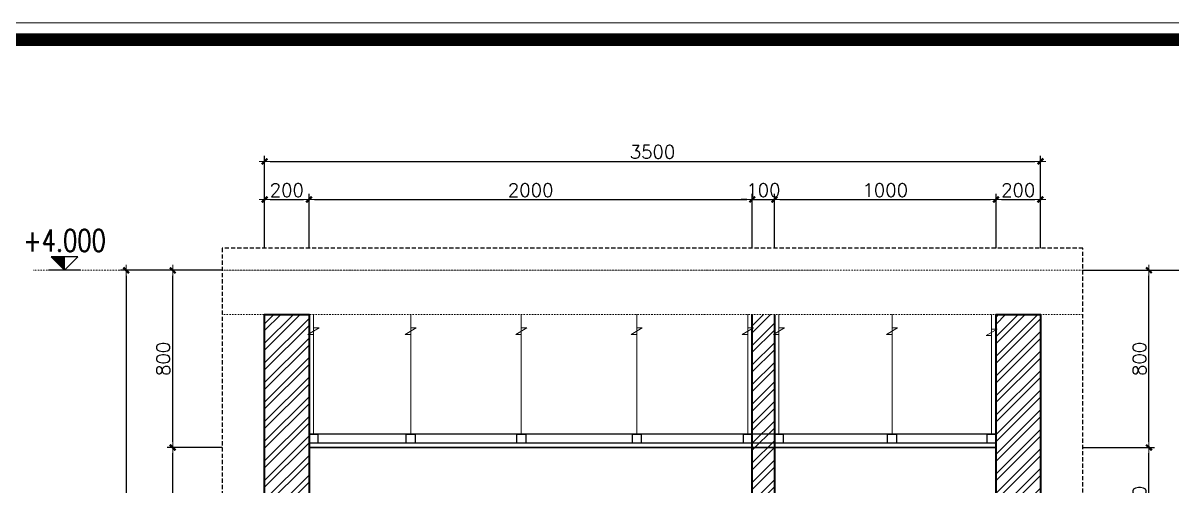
# Model space of a CAD drawing. Header units: millimetres. Extents: x 615730 to 2792744, y 139412 to 597571.
# Drawn here: x 1463321 to 1484059, y 273459 to 281821 of the extents above; entities that cross this region are included whole.
import ezdxf
from ezdxf.enums import TextEntityAlignment as Align

# ---------------------------------------------------------------- set-up
doc = ezdxf.new("R2010")
doc.units = ezdxf.units.MM
doc.header["$MEASUREMENT"] = 0
doc.header["$PDMODE"] = 34
doc.linetypes.add('DASHDOT', pattern=[1, 0.5, -0.25, 0, -0.25])
doc.linetypes.add('HIDDEN', pattern=[0.375, 0.25, -0.125])
doc.layers.get('0').update_dxf_attribs({"lineweight": 5})
for name, color, linetype in [('8', 8, 'Continuous'), ('DUT', 250, 'HIDDEN'), ('H', 252, 'Continuous'), ('TEXT', 2, 'Continuous'), ('THAY1', 7, 'Continuous'), ('thaydam', 42, 'Continuous')]:
    doc.layers.add(name, color=color, linetype=linetype)
for name, color, linetype, lineweight in [('NETNGOAITUONG', 1, 'Continuous', 40), ('thay', 7, 'Continuous', 15), ('TIM TRUC', 149, 'DASHDOT', 9), ('TUONG', 6, 'Continuous', 35), ('VLIEU', 250, 'Continuous', 9)]:
    doc.layers.add(name, color=color, linetype=linetype, lineweight=lineweight)
doc.styles.add('DIM', font='txt.shx', dxfattribs={"height": 120})
doc.styles.add('romans', font='romans.shx', dxfattribs={"height": 240})
doc.dimstyles.new('1-50', dxfattribs={"dimtxt": 200, "dimasz": 100, "dimexe": 100, "dimexo": 0, "dimgap": 50, "dimtad": 1, "dimdec": 0, "dimlfac": 0.25, "dimzin": 0, "dimdsep": 46, "dimtxsty": 'romans', "dimblk": ']', "dimcen": 0, "dimdle": 100, "dimclrd": 148, "dimclre": 148, "dimclrt": 2, "dimadec": 0, "dimazin": 0, "dimtfac": 1.111111, "dimtdec": 0, "dimtix": 1, "dimtmove": 2, "dimatfit": 3, "dimldrblk": ']', "dimfxl": 200, "dimtolj": 1, "dimtzin": 0, "dimarcsym": 0})
pattern_1 = [(45, (600767.42, -1630.14), (-176.776695, 176.776695), []), (45, (600767.42, -1505.14), (-176.776695, 176.776695), [])]

# ---------------------------------------------------------------- blocks, each defined once
blk = doc.blocks.new(']')
for p, q in [((1, 0), (-1, 0)), ((0, 1), (0, -1))]:
    blk.add_line(p, q)
at = {"color": 9, "const_width": 0.4}
blk.add_lwpolyline([(-0.51, -0.51), (0.51, 0.51)], dxfattribs=at)
blk = doc.blocks.new('*D2864')
at = {"layer": 'DEFPOINTS', "color": 0, "ltscale": 10, "transparency": 16777216}
for p in [(1482452, 274155), (1483643, 274155), (1482452, 272155)]:
    blk.add_point(p, dxfattribs=at)
at = {"layer": 'VLIEU', "color": 148, "lineweight": -2, "ltscale": 10, "transparency": 16777216}
for p, q in [((1482452, 274155), (1483743, 274155)), ((1483643, 272255), (1483643, 274055)), ((1482452, 272155), (1483743, 272155))]:
    blk.add_line(p, q, dxfattribs=at)
at = {"layer": 'VLIEU', "color": 148, "lineweight": -2, "ltscale": 10, "transparency": 16777216, "xscale": 100, "yscale": 100, "zscale": 100}
for p, rotation in [((1483643, 274155), 90), ((1483643, 272155), 270)]:
    blk.add_blockref(']', p, dxfattribs=dict(at, rotation=rotation))
at = {"layer": 'VLIEU', "color": 2, "ltscale": 10, "transparency": 16777216, "insert": (1483473, 273155), "char_height": 240, "attachment_point": 5, "rotation": 90, "style": 'romans'}
blk.add_mtext('\\A1;500', dxfattribs=at)
blk = doc.blocks.new('*D2865')
at = {"layer": 'DEFPOINTS', "color": 0, "ltscale": 10, "transparency": 16777216}
for p in [(1482452, 277355), (1483643, 277355), (1482452, 274155)]:
    blk.add_point(p, dxfattribs=at)
at = {"layer": 'VLIEU', "color": 148, "lineweight": -2, "ltscale": 10, "transparency": 16777216}
for p, q in [((1482452, 277355), (1483743, 277355)), ((1483643, 274255), (1483643, 277255)), ((1482452, 274155), (1483743, 274155))]:
    blk.add_line(p, q, dxfattribs=at)
at = {"layer": 'VLIEU', "color": 148, "lineweight": -2, "ltscale": 10, "transparency": 16777216, "xscale": 100, "yscale": 100, "zscale": 100}
for p, rotation in [((1483643, 277355), 90), ((1483643, 274155), 270)]:
    blk.add_blockref(']', p, dxfattribs=dict(at, rotation=rotation))
at = {"layer": 'VLIEU', "color": 2, "ltscale": 10, "transparency": 16777216, "insert": (1483473, 275755), "char_height": 240, "attachment_point": 5, "rotation": 90, "style": 'romans'}
blk.add_mtext('\\A1;800', dxfattribs=at)
blk = doc.blocks.new('*D2866')
at = {"layer": 'DEFPOINTS', "color": 0, "ltscale": 10, "transparency": 16777216}
for p in [(1482452, 277355), (1484611, 277355), (1482452, 261355)]:
    blk.add_point(p, dxfattribs=at)
at = {"layer": 'VLIEU', "color": 148, "lineweight": -2, "ltscale": 10, "transparency": 16777216}
for p, q in [((1482452, 277355), (1484711, 277355)), ((1484611, 261455), (1484611, 277255)), ((1482452, 261355), (1484711, 261355))]:
    blk.add_line(p, q, dxfattribs=at)
at = {"layer": 'VLIEU', "color": 148, "lineweight": -2, "ltscale": 10, "transparency": 16777216, "xscale": 100, "yscale": 100, "zscale": 100}
for p, rotation in [((1484611, 277355), 90), ((1484611, 261355), 270)]:
    blk.add_blockref(']', p, dxfattribs=dict(at, rotation=rotation))
at = {"layer": 'VLIEU', "color": 2, "ltscale": 10, "transparency": 16777216, "insert": (1484441, 269355), "char_height": 240, "attachment_point": 5, "rotation": 90, "style": 'romans'}
blk.add_mtext('\\A1;4000', dxfattribs=at)
blk = doc.blocks.new('*D2868')
at = {"layer": 'DEFPOINTS', "color": 0, "ltscale": 10, "transparency": 16777216}
for p in [(1466024, 274155), (1466917, 274155), (1466917, 261355)]:
    blk.add_point(p, dxfattribs=at)
at = {"layer": 'VLIEU', "color": 148, "lineweight": -2, "ltscale": 10, "transparency": 16777216}
for p, q in [((1466917, 274155), (1465924, 274155)), ((1466024, 261455), (1466024, 274055)), ((1466917, 261355), (1465924, 261355))]:
    blk.add_line(p, q, dxfattribs=at)
at = {"layer": 'VLIEU', "color": 148, "lineweight": -2, "ltscale": 10, "transparency": 16777216, "xscale": 100, "yscale": 100, "zscale": 100}
for p, rotation in [((1466024, 274155), 90), ((1466024, 261355), 270)]:
    blk.add_blockref(']', p, dxfattribs=dict(at, rotation=rotation))
at = {"layer": 'VLIEU', "color": 2, "ltscale": 10, "transparency": 16777216, "insert": (1465854, 267755), "char_height": 240, "attachment_point": 5, "rotation": 90, "style": 'romans'}
blk.add_mtext('\\A1;3200', dxfattribs=at)
blk = doc.blocks.new('*D2869')
at = {"layer": 'DEFPOINTS', "color": 0, "ltscale": 10, "transparency": 16777216}
for p in [(1466024, 277355), (1466917, 277355), (1466917, 274155)]:
    blk.add_point(p, dxfattribs=at)
at = {"layer": 'VLIEU', "color": 148, "lineweight": -2, "ltscale": 10, "transparency": 16777216}
for p, q in [((1466917, 277355), (1465924, 277355)), ((1466024, 274255), (1466024, 277255)), ((1466917, 274155), (1465924, 274155))]:
    blk.add_line(p, q, dxfattribs=at)
at = {"layer": 'VLIEU', "color": 148, "lineweight": -2, "ltscale": 10, "transparency": 16777216, "xscale": 100, "yscale": 100, "zscale": 100}
for p, rotation in [((1466024, 277355), 90), ((1466024, 274155), 270)]:
    blk.add_blockref(']', p, dxfattribs=dict(at, rotation=rotation))
at = {"layer": 'VLIEU', "color": 2, "ltscale": 10, "transparency": 16777216, "insert": (1465854, 275755), "char_height": 240, "attachment_point": 5, "rotation": 90, "style": 'romans'}
blk.add_mtext('\\A1;800', dxfattribs=at)
blk = doc.blocks.new('Cao do mat dung')
at = {"layer": '8'}
blk.add_hatch(color=256, dxfattribs=at).paths.add_polyline_path([(125, 125), (0, 125), (0, 0)])
for p, q in [((0, 0), (0, 125)), ((-150, 0), (150, 0))]:
    blk.add_line(p, q)
blk.add_lwpolyline([(125, 125), (0, 0), (-125, 125)], close=True)
at = {"layer": 'TEXT', "style": 'DIM', "width": 0.75}
blk.add_attdef('%%P0.000', text='', height=180, dxfattribs=at).set_placement((0, 175), align=Align.CENTER)
blk = doc.blocks.new('*D2847')
at = {"layer": 'DEFPOINTS', "color": 0, "ltscale": 10, "transparency": 16777216}
for p in [(1466917, 277355), (1465184, 261355), (1466917, 261355)]:
    blk.add_point(p, dxfattribs=at)
at = {"layer": 'VLIEU', "color": 148, "lineweight": -2, "ltscale": 10, "transparency": 16777216}
for p, q in [((1466917, 277355), (1465084, 277355)), ((1465184, 277255), (1465184, 261455)), ((1466917, 261355), (1465084, 261355))]:
    blk.add_line(p, q, dxfattribs=at)
at = {"layer": 'VLIEU', "color": 148, "lineweight": -2, "ltscale": 10, "transparency": 16777216, "xscale": 100, "yscale": 100, "zscale": 100}
for p, rotation in [((1465184, 277355), 90), ((1465184, 261355), 270)]:
    blk.add_blockref(']', p, dxfattribs=dict(at, rotation=rotation))
at = {"layer": 'VLIEU', "color": 2, "ltscale": 10, "transparency": 16777216, "insert": (1465014, 269355), "char_height": 240, "attachment_point": 5, "rotation": 90, "style": 'romans'}
blk.add_mtext('\\A1;4000', dxfattribs=at)
blk = doc.blocks.new('*D2927')
at = {"layer": 'DEFPOINTS', "color": 0, "ltscale": 10, "transparency": 16777216}
for p in [(1468484, 278634), (1467683, 277755), (1468484, 277755)]:
    blk.add_point(p, dxfattribs=at)
at = {"layer": 'VLIEU', "color": 148, "lineweight": -2, "ltscale": 10, "transparency": 16777216}
for p, q in [((1467683, 277755), (1467683, 278734)), ((1468484, 277755), (1468484, 278734)), ((1467783, 278634), (1468384, 278634))]:
    blk.add_line(p, q, dxfattribs=at)
at = {"layer": 'VLIEU', "color": 148, "lineweight": -2, "ltscale": 10, "transparency": 16777216, "xscale": 100, "yscale": 100, "zscale": 100, "rotation": 180}
blk.add_blockref(']', (1467683, 278634), dxfattribs=at)
at = {"layer": 'VLIEU', "color": 148, "lineweight": -2, "ltscale": 10, "transparency": 16777216, "xscale": 100, "yscale": 100, "zscale": 100}
blk.add_blockref(']', (1468484, 278634), dxfattribs=at)
at = {"layer": 'VLIEU', "color": 2, "ltscale": 10, "transparency": 16777216, "insert": (1468083, 278804), "char_height": 240, "attachment_point": 5, "style": 'romans'}
blk.add_mtext('\\A1;200', dxfattribs=at)
blk = doc.blocks.new('*D2928')
at = {"layer": 'DEFPOINTS', "color": 0, "ltscale": 10, "transparency": 16777216}
for p in [(1476484, 278634), (1468484, 277755), (1476484, 277755)]:
    blk.add_point(p, dxfattribs=at)
at = {"layer": 'VLIEU', "color": 148, "lineweight": -2, "ltscale": 10, "transparency": 16777216}
for p, q in [((1468484, 277755), (1468484, 278734)), ((1476484, 277755), (1476484, 278734)), ((1468584, 278634), (1476384, 278634))]:
    blk.add_line(p, q, dxfattribs=at)
at = {"layer": 'VLIEU', "color": 148, "lineweight": -2, "ltscale": 10, "transparency": 16777216, "xscale": 100, "yscale": 100, "zscale": 100, "rotation": 180}
blk.add_blockref(']', (1468484, 278634), dxfattribs=at)
at = {"layer": 'VLIEU', "color": 148, "lineweight": -2, "ltscale": 10, "transparency": 16777216, "xscale": 100, "yscale": 100, "zscale": 100}
blk.add_blockref(']', (1476484, 278634), dxfattribs=at)
at = {"layer": 'VLIEU', "color": 2, "ltscale": 10, "transparency": 16777216, "insert": (1472484, 278804), "char_height": 240, "attachment_point": 5, "style": 'romans'}
blk.add_mtext('\\A1;2000', dxfattribs=at)
blk = doc.blocks.new('*D2929')
at = {"layer": 'DEFPOINTS', "color": 0, "ltscale": 10, "transparency": 16777216}
for p in [(1476884, 278634), (1476484, 277755), (1476884, 277755)]:
    blk.add_point(p, dxfattribs=at)
at = {"layer": 'VLIEU', "color": 148, "lineweight": -2, "ltscale": 10, "transparency": 16777216}
for p, q in [((1476484, 277755), (1476484, 278734)), ((1476884, 277755), (1476884, 278734)), ((1476384, 278634), (1476284, 278634)), ((1476484, 278634), (1476884, 278634)), ((1476984, 278634), (1477084, 278634))]:
    blk.add_line(p, q, dxfattribs=at)
at = {"layer": 'VLIEU', "color": 148, "lineweight": -2, "ltscale": 10, "transparency": 16777216, "xscale": 100, "yscale": 100, "zscale": 100}
blk.add_blockref(']', (1476484, 278634), dxfattribs=at)
at = {"layer": 'VLIEU', "color": 148, "lineweight": -2, "ltscale": 10, "transparency": 16777216, "xscale": 100, "yscale": 100, "zscale": 100, "rotation": 180}
blk.add_blockref(']', (1476884, 278634), dxfattribs=at)
at = {"layer": 'VLIEU', "color": 2, "ltscale": 10, "transparency": 16777216, "insert": (1476684, 278804), "char_height": 240, "attachment_point": 5, "style": 'romans'}
blk.add_mtext('\\A1;100', dxfattribs=at)
blk = doc.blocks.new('*D2930')
at = {"layer": 'DEFPOINTS', "color": 0, "ltscale": 10, "transparency": 16777216}
for p in [(1480884, 278634), (1476884, 277755), (1480884, 277755)]:
    blk.add_point(p, dxfattribs=at)
at = {"layer": 'VLIEU', "color": 148, "lineweight": -2, "ltscale": 10, "transparency": 16777216}
for p, q in [((1476884, 277755), (1476884, 278734)), ((1480884, 277755), (1480884, 278734)), ((1476984, 278634), (1480784, 278634))]:
    blk.add_line(p, q, dxfattribs=at)
at = {"layer": 'VLIEU', "color": 148, "lineweight": -2, "ltscale": 10, "transparency": 16777216, "xscale": 100, "yscale": 100, "zscale": 100, "rotation": 180}
blk.add_blockref(']', (1476884, 278634), dxfattribs=at)
at = {"layer": 'VLIEU', "color": 148, "lineweight": -2, "ltscale": 10, "transparency": 16777216, "xscale": 100, "yscale": 100, "zscale": 100}
blk.add_blockref(']', (1480884, 278634), dxfattribs=at)
at = {"layer": 'VLIEU', "color": 2, "ltscale": 10, "transparency": 16777216, "insert": (1478884, 278804), "char_height": 240, "attachment_point": 5, "style": 'romans'}
blk.add_mtext('\\A1;1000', dxfattribs=at)
blk = doc.blocks.new('*D2931')
at = {"layer": 'DEFPOINTS', "color": 0, "ltscale": 10, "transparency": 16777216}
for p in [(1481684, 278634), (1480884, 277755), (1481684, 277755)]:
    blk.add_point(p, dxfattribs=at)
at = {"layer": 'VLIEU', "color": 148, "lineweight": -2, "ltscale": 10, "transparency": 16777216}
for p, q in [((1480884, 277755), (1480884, 278734)), ((1481684, 277755), (1481684, 278734)), ((1480984, 278634), (1481584, 278634))]:
    blk.add_line(p, q, dxfattribs=at)
at = {"layer": 'VLIEU', "color": 148, "lineweight": -2, "ltscale": 10, "transparency": 16777216, "xscale": 100, "yscale": 100, "zscale": 100, "rotation": 180}
blk.add_blockref(']', (1480884, 278634), dxfattribs=at)
at = {"layer": 'VLIEU', "color": 148, "lineweight": -2, "ltscale": 10, "transparency": 16777216, "xscale": 100, "yscale": 100, "zscale": 100}
blk.add_blockref(']', (1481684, 278634), dxfattribs=at)
at = {"layer": 'VLIEU', "color": 2, "ltscale": 10, "transparency": 16777216, "insert": (1481284, 278804), "char_height": 240, "attachment_point": 5, "style": 'romans'}
blk.add_mtext('\\A1;200', dxfattribs=at)
blk = doc.blocks.new('*D2932')
at = {"layer": 'DEFPOINTS', "color": 0, "ltscale": 10, "transparency": 16777216}
for p in [(1481684, 279322), (1467683, 277755), (1481684, 277755)]:
    blk.add_point(p, dxfattribs=at)
at = {"layer": 'VLIEU', "color": 148, "lineweight": -2, "ltscale": 10, "transparency": 16777216}
for p, q in [((1467683, 277755), (1467683, 279422)), ((1481684, 277755), (1481684, 279422)), ((1467783, 279322), (1481584, 279322))]:
    blk.add_line(p, q, dxfattribs=at)
at = {"layer": 'VLIEU', "color": 148, "lineweight": -2, "ltscale": 10, "transparency": 16777216, "xscale": 100, "yscale": 100, "zscale": 100, "rotation": 180}
blk.add_blockref(']', (1467683, 279322), dxfattribs=at)
at = {"layer": 'VLIEU', "color": 148, "lineweight": -2, "ltscale": 10, "transparency": 16777216, "xscale": 100, "yscale": 100, "zscale": 100}
blk.add_blockref(']', (1481684, 279322), dxfattribs=at)
at = {"layer": 'VLIEU', "color": 2, "ltscale": 10, "transparency": 16777216, "insert": (1474683, 279492), "char_height": 240, "attachment_point": 5, "style": 'romans'}
blk.add_mtext('\\A1;3500', dxfattribs=at)

msp = doc.modelspace()

# ---------------------------------------------------------------- hatches: boundary and pattern name
at = {"layer": 'VLIEU', "ltscale": 10}
h = msp.add_hatch(dxfattribs=at)
h.set_pattern_fill('STEEL', color=256, scale=2000, style=0)
h.set_pattern_definition(pattern_1)
h.paths.add_polyline_path([(1468484.2, 261355.1), (1467682.5, 261355.1), (1467682.5, 276555.1), (1468484.2, 276555.1)])
h.paths.add_polyline_path([(1481684.3, 261355.1), (1480884.2, 261355.1), (1480884.2, 276555.1), (1481684.3, 276555.1)])
h = msp.add_hatch(dxfattribs=at)
h.set_pattern_fill('STEEL', color=256, scale=2000, style=0)
h.set_pattern_definition(pattern_1)
h.paths.add_polyline_path([(1476884.2, 276555.1), (1476484.2, 276555.1), (1476484.2, 261355.1), (1476884.2, 261355.1)])

# ---------------------------------------------------------------- linework, layer by layer
at = {"layer": 'DUT', "color": 2, "ltscale": 300}
msp.add_lwpolyline([(1466916.9, 257140.5), (1482451.6, 257140.5), (1482451.6, 277755.1), (1466916.9, 277755.1)], close=True, dxfattribs=at)
at = {"layer": 'H', "const_width": 227.1}
msp.add_lwpolyline([(1441980.4, 250333.6), (1486335.9, 250333.6), (1486335.9, 281518.7), (1441980.4, 281518.7)], close=True, dxfattribs=at)
at = {"layer": 'NETNGOAITUONG'}
for points in [[(1468484.2, 261355.1), (1467682.5, 261355.1), (1467682.5, 276555.1), (1468484.2, 276555.1)], [(1481684.3, 261355.1), (1480884.2, 261355.1), (1480884.2, 276555.1), (1481684.3, 276555.1)]]:
    msp.add_lwpolyline(points, close=True, dxfattribs=at)
msp.add_lwpolyline([(1476884.2, 276555.1), (1476884.2, 261155.1), (1476484.2, 261155.1), (1476484.2, 276555.1)], dxfattribs=at)
at = {"layer": 'thay', "linetype": 'Continuous'}
msp.add_lwpolyline([(1441677.7, 250030.8), (1486638.7, 250030.8), (1486638.7, 281821.4), (1441677.7, 281821.4)], close=True, dxfattribs=at)
at = {"layer": 'THAY1'}
for p, q in [((1480884.2, 274395.1), (1468484.2, 274395.1)), ((1480884.2, 274235.1), (1468484.2, 274235.1))]:
    msp.add_line(p, q, dxfattribs=at)
at = {"layer": 'thaydam'}
for points in [[(1468484.2, 274395.1), (1468644.2, 274395.1), (1468644.2, 274235.1), (1468484.2, 274235.1)], [(1470239.6, 274395.1), (1470399.6, 274395.1), (1470399.6, 274235.1), (1470239.6, 274235.1)], [(1472234.5, 274395.1), (1472394.5, 274395.1), (1472394.5, 274235.1), (1472234.5, 274235.1)], [(1474319.3, 274395.1), (1474479.3, 274395.1), (1474479.3, 274235.1), (1474319.3, 274235.1)], [(1476324.2, 274395.1), (1476484.2, 274395.1), (1476484.2, 274235.1), (1476324.2, 274235.1)], [(1476884.2, 274395.1), (1477044.2, 274395.1), (1477044.2, 274235.1), (1476884.2, 274235.1)], [(1478926.1, 274395.1), (1479086.1, 274395.1), (1479086.1, 274235.1), (1478926.1, 274235.1)], [(1480724.2, 274395.1), (1480884.2, 274395.1), (1480884.2, 274235.1), (1480724.2, 274235.1)]]:
    msp.add_lwpolyline(points, close=True, dxfattribs=at)
at = {"layer": 'TIM TRUC', "ltscale": 50}
for points in [[(1477739.9, 277355.1), (1463505.1, 277355.1)], [(1482455.7, 277355.1), (1465039.7, 277355.1)], [(1482451.6, 276555.1), (1466916.9, 276555.1)]]:
    msp.add_lwpolyline(points, dxfattribs=at)
at = {"layer": 'TUONG'}
msp.add_line((1480884.2, 274155.1), (1468484.2, 274155.1), dxfattribs=at)
at = {"layer": 'VLIEU', "ltscale": 10}
for p, q in [((1468564.2, 274395.1), (1468564.2, 276555.1)), ((1470319.6, 274395.1), (1470319.6, 276555.1)), ((1472314.5, 274395.1), (1472314.5, 276555.1)), ((1474399.3, 274395.1), (1474399.3, 276555.1)), ((1476404.2, 274395.1), (1476404.2, 276555.1)), ((1476964.2, 274395.1), (1476964.2, 276555.1)), ((1479006.1, 274395.1), (1479006.1, 276555.1)), ((1480804.2, 274395.1), (1480804.2, 276555.1))]:
    msp.add_line(p, q, dxfattribs=at)
for points in [[(1468564.2, 276179.3), (1468564.2, 276198.1), (1468464.2, 276198.1), (1468664.2, 276318.1), (1468564.2, 276318.1), (1468564.2, 276336.8)], [(1470319.6, 276179.3), (1470319.6, 276198.1), (1470219.6, 276198.1), (1470419.6, 276318.1), (1470319.6, 276318.1), (1470319.6, 276336.8)], [(1472314.5, 276179.3), (1472314.5, 276198.1), (1472214.5, 276198.1), (1472414.5, 276318.1), (1472314.5, 276318.1), (1472314.5, 276336.8)], [(1474399.3, 276179.3), (1474399.3, 276198.1), (1474299.3, 276198.1), (1474499.3, 276318.1), (1474399.3, 276318.1), (1474399.3, 276336.8)], [(1476404.2, 276179.3), (1476404.2, 276198.1), (1476304.2, 276198.1), (1476504.2, 276318.1), (1476404.2, 276318.1), (1476404.2, 276336.8)], [(1476964.2, 276179.3), (1476964.2, 276198.1), (1476864.2, 276198.1), (1477064.2, 276318.1), (1476964.2, 276318.1), (1476964.2, 276336.8)], [(1479006.1, 276179.3), (1479006.1, 276198.1), (1478906.1, 276198.1), (1479106.1, 276318.1), (1479006.1, 276318.1), (1479006.1, 276336.8)], [(1480804.2, 276156.1), (1480804.2, 276174.8), (1480704.2, 276174.8), (1480904.2, 276294.8), (1480804.2, 276294.8), (1480804.2, 276313.5)]]:
    msp.add_lwpolyline(points, dxfattribs=at)

# ---------------------------------------------------------------- block references
at = {"layer": 'TEXT'}
ref = msp.add_blockref('Cao do mat dung', (1464070.7, 277355.1), dxfattribs=dict(at, xscale=-1.940516273956746, yscale=1.940516273840331, zscale=1.940516273849605))
ref.add_attrib('%%P0.000', '+4.000', dxfattribs={"height": 400, "style": 'DIM', "width": 0.75}).set_placement((1464070.7, 277694.7), align=Align.CENTER)

# ---------------------------------------------------------------- dimensions: what is measured, and where the dimension line sits
at = {"layer": 'VLIEU', "ltscale": 10}
for base, p1, p2, picture, middle in [((1481684.3, 279322), (1467682.5, 277755.1), (1481684.3, 277755.1), '*D2932', (1474683.4, 279492)), ((1468484.2, 278634.2), (1467682.5, 277755.1), (1468484.2, 277755.1), '*D2927', (1468083.4, 278804.2)), ((1476484.2, 278634.2), (1468484.2, 277755.1), (1476484.2, 277755.1), '*D2928', (1472484.2, 278804.2)), ((1476884.2, 278634.2), (1476484.2, 277755.1), (1476884.2, 277755.1), '*D2929', (1476684.2, 278804.2)), ((1480884.2, 278634.2), (1476884.2, 277755.1), (1480884.2, 277755.1), '*D2930', (1478884.2, 278804.2)), ((1481684.3, 278634.2), (1480884.2, 277755.1), (1481684.3, 277755.1), '*D2931', (1481284.3, 278804.2))]:
    dim = msp.add_linear_dim(base=base, p1=p1, p2=p2, dimstyle='1-50', dxfattribs=at)
    dim.commit()
    dim.dimension.update_dxf_attribs({"geometry": picture, "text_midpoint": middle})
for base, p1, p2, picture, middle in [((1465184.2, 261355.1), (1466916.9, 277355.1), (1466916.9, 261355.1), '*D2847', (1465014.2, 269355.1)), ((1466023.7, 277355.1), (1466916.9, 274155.1), (1466916.9, 277355.1), '*D2869', (1465853.7, 275755.1)), ((1483642.9, 277355.1), (1482451.6, 274155.1), (1482451.6, 277355.1), '*D2865', (1483472.9, 275755.1)), ((1484611.3, 277355.1), (1482451.6, 261355.1), (1482451.6, 277355.1), '*D2866', (1484441.3, 269355.1)), ((1466023.7, 274155.1), (1466916.9, 261355.1), (1466916.9, 274155.1), '*D2868', (1465853.7, 267755.1)), ((1483642.9, 274155.1), (1482451.6, 272155.1), (1482451.6, 274155.1), '*D2864', (1483472.9, 273155.1))]:
    dim = msp.add_linear_dim(base=base, p1=p1, p2=p2, angle=90, dimstyle='1-50', dxfattribs=at)
    dim.commit()
    dim.dimension.update_dxf_attribs({"geometry": picture, "text_midpoint": middle})

doc.saveas('drawing.dxf')
